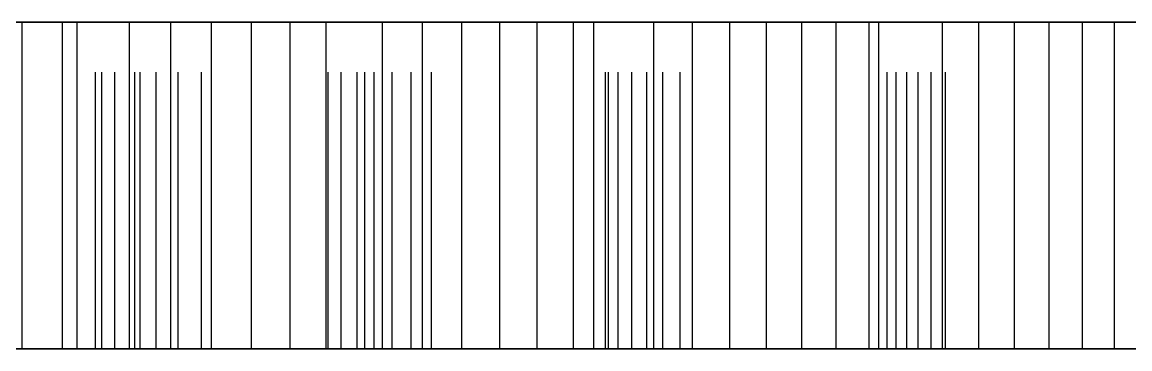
# Model space of a CAD drawing. Header units: millimetres. Extents: x -21 to 107, y -43 to 49.
# Drawn here: x -15.11 to -10.04, y 46.25 to 47.75 of the extents above; entities that cross this region are included whole.
import ezdxf

# ---------------------------------------------------------------- set-up
doc = ezdxf.new("R2010")
doc.units = ezdxf.units.MM
doc.linetypes.add('DASHED', pattern=[1.524, 1.27, -0.254])
doc.layers.add('HIDDEN', color=8, linetype='DASHED')
doc.layers.add('VISIBLE', color=7, linetype='CONTINUOUS')

msp = doc.modelspace()

# ---------------------------------------------------------------- linework, layer by layer
at = {"layer": 'HIDDEN'}
for points in [[(-9.79167, 47.74871), (-10.35119, 47.74871), (-10.91071, 47.74871), (-11.47024, 47.74871), (-12.02976, 47.74871), (-12.58929, 47.74871), (-13.14881, 47.74871), (-13.70833, 47.74871), (-14.26786, 47.74871), (-14.82738, 47.74871), (-15.3869, 47.74871), (-15.94643, 47.74871), (-16.50595, 47.74871), (-17.06548, 47.74871), (-17.625, 47.74871)], [(-17.625, 47.74871), (-17.06548, 47.74871), (-16.50595, 47.74871), (-15.94643, 47.74871), (-15.3869, 47.74871), (-14.82738, 47.74871), (-14.26786, 47.74871), (-13.70833, 47.74871), (-13.14881, 47.74871), (-12.58929, 47.74871), (-12.02976, 47.74871), (-11.47024, 47.74871), (-10.91071, 47.74871), (-10.35119, 47.74871), (-9.79167, 47.74871)], [(-15.11104, 47.74871), (-14.92656, 47.74871)], [(-14.92656, 47.74871), (-14.7463, 47.74871)], [(-14.92656, 46.24871), (-14.92656, 47.74871)], [(-14.8583, 47.74871), (-14.61971, 47.74871)], [(-14.77432, 47.74871), (-14.8583, 47.74871)], [(-14.8583, 47.74871), (-14.77432, 47.74871)], [(-14.7463, 47.74871), (-14.8583, 47.74871)], [(-14.8583, 46.24871), (-14.8583, 47.74871)], [(-14.68627, 47.74871), (-14.77432, 47.74871)], [(-14.77432, 47.74871), (-14.68627, 47.74871)], [(-14.77432, 46.24871), (-14.77432, 47.74871)], [(-14.77432, 46.24871), (-14.77432, 47.74871)], [(-14.7463, 47.74871), (-14.5707, 47.74871)], [(-14.5707, 47.74871), (-14.7463, 47.74871)], [(-14.7463, 46.24871), (-14.7463, 47.74871)], [(-14.7463, 46.24871), (-14.7463, 47.74871)], [(-14.594, 47.74871), (-14.68627, 47.74871)], [(-14.68627, 47.74871), (-14.594, 47.74871)], [(-14.68627, 46.24871), (-14.68627, 47.74871)], [(-14.68627, 46.24871), (-14.68627, 47.74871)], [(-14.61971, 47.74871), (-14.42952, 47.74871)], [(-14.61971, 46.24871), (-14.61971, 47.74871)], [(-14.49732, 47.74871), (-14.594, 47.74871)], [(-14.594, 47.74871), (-14.49732, 47.74871)], [(-14.594, 46.24871), (-14.594, 47.74871)], [(-14.594, 46.24871), (-14.594, 47.74871)], [(-14.5707, 47.74871), (-14.28959, 47.74871)], [(-14.28959, 47.74871), (-14.5707, 47.74871)], [(-14.5707, 46.24871), (-14.5707, 47.74871)], [(-14.5707, 46.24871), (-14.5707, 47.74871)], [(-14.39597, 47.74871), (-14.49732, 47.74871)], [(-14.49732, 47.74871), (-14.39597, 47.74871)], [(-14.49732, 46.24871), (-14.49732, 47.74871)], [(-14.49732, 46.24871), (-14.49732, 47.74871)], [(-14.42952, 47.74871), (-14.24309, 47.74871)], [(-14.42952, 46.24871), (-14.42952, 47.74871)], [(-14.28959, 47.74871), (-14.39597, 47.74871)], [(-14.39597, 47.74871), (-14.28959, 47.74871)], [(-14.39597, 46.24871), (-14.39597, 47.74871)], [(-14.39597, 46.24871), (-14.39597, 47.74871)], [(-14.28959, 46.24871), (-14.28959, 47.74871)], [(-14.28959, 46.24871), (-14.28959, 47.74871)], [(-14.24309, 47.74871), (-14.06064, 47.74871)], [(-14.24309, 46.24871), (-14.24309, 47.74871)], [(-14.06064, 47.74871), (-13.88245, 47.74871)], [(-14.06064, 46.24871), (-14.06064, 47.74871)], [(-13.88245, 47.74871), (-13.70888, 47.74871)], [(-13.88245, 46.24871), (-13.88245, 47.74871)], [(-13.71822, 47.74871), (-13.46026, 47.74871)], [(-13.64925, 47.74871), (-13.71822, 47.74871)], [(-13.71822, 47.74871), (-13.64925, 47.74871)], [(-13.70888, 47.74871), (-13.71822, 47.74871)], [(-13.71822, 46.24871), (-13.71822, 47.74871)], [(-13.70888, 47.74871), (-13.54042, 47.74871)], [(-13.54042, 47.74871), (-13.70888, 47.74871)], [(-13.70888, 46.24871), (-13.70888, 47.74871)], [(-13.70888, 46.24871), (-13.70888, 47.74871)], [(-13.5759, 47.74871), (-13.64925, 47.74871)], [(-13.64925, 47.74871), (-13.5759, 47.74871)], [(-13.64925, 46.24871), (-13.64925, 47.74871)], [(-13.64925, 46.24871), (-13.64925, 47.74871)], [(-13.498, 47.74871), (-13.5759, 47.74871)], [(-13.5759, 47.74871), (-13.498, 47.74871)], [(-13.5759, 46.24871), (-13.5759, 47.74871)], [(-13.5759, 46.24871), (-13.5759, 47.74871)], [(-13.54042, 47.74871), (-13.23451, 47.74871)], [(-13.23451, 47.74871), (-13.54042, 47.74871)], [(-13.54042, 46.24871), (-13.54042, 47.74871)], [(-13.54042, 46.24871), (-13.54042, 47.74871)], [(-13.41535, 47.74871), (-13.498, 47.74871)], [(-13.498, 47.74871), (-13.41535, 47.74871)], [(-13.498, 46.24871), (-13.498, 47.74871)], [(-13.498, 46.24871), (-13.498, 47.74871)], [(-13.46026, 47.74871), (-13.27646, 47.74871)], [(-13.46026, 46.24871), (-13.46026, 47.74871)], [(-13.32766, 47.74871), (-13.41535, 47.74871)], [(-13.41535, 47.74871), (-13.32766, 47.74871)], [(-13.41535, 46.24871), (-13.41535, 47.74871)], [(-13.41535, 46.24871), (-13.41535, 47.74871)], [(-13.23451, 47.74871), (-13.32766, 47.74871)], [(-13.32766, 47.74871), (-13.23451, 47.74871)], [(-13.32766, 46.24871), (-13.32766, 47.74871)], [(-13.32766, 46.24871), (-13.32766, 47.74871)], [(-13.27646, 47.74871), (-13.09674, 47.74871)], [(-13.27646, 46.24871), (-13.27646, 47.74871)], [(-13.23451, 46.24871), (-13.23451, 47.74871)], [(-13.23451, 46.24871), (-13.23451, 47.74871)], [(-13.09674, 47.74871), (-12.92134, 47.74871)], [(-13.09674, 46.24871), (-13.09674, 47.74871)], [(-12.92134, 47.74871), (-12.75057, 47.74871)], [(-12.92134, 46.24871), (-12.92134, 47.74871)], [(-12.75057, 47.74871), (-12.58479, 47.74871)], [(-12.75057, 46.24871), (-12.75057, 47.74871)], [(-12.58479, 47.74871), (-12.42453, 47.74871)], [(-12.58479, 46.24871), (-12.58479, 47.74871)], [(-12.49141, 47.74871), (-12.21572, 47.74871)], [(-12.43788, 47.74871), (-12.49141, 47.74871)], [(-12.49141, 47.74871), (-12.43788, 47.74871)], [(-12.42453, 47.74871), (-12.49141, 47.74871)], [(-12.49141, 46.24871), (-12.49141, 47.74871)], [(-12.37969, 47.74871), (-12.43788, 47.74871)], [(-12.43788, 47.74871), (-12.37969, 47.74871)], [(-12.43788, 46.24871), (-12.43788, 47.74871)], [(-12.43788, 46.24871), (-12.43788, 47.74871)], [(-12.42453, 47.74871), (-12.09576, 47.74871)], [(-12.09576, 47.74871), (-12.42453, 47.74871)], [(-12.42453, 46.24871), (-12.42453, 47.74871)], [(-12.42453, 46.24871), (-12.42453, 47.74871)], [(-12.31666, 47.74871), (-12.37969, 47.74871)], [(-12.37969, 47.74871), (-12.31666, 47.74871)], [(-12.37969, 46.24871), (-12.37969, 47.74871)], [(-12.37969, 46.24871), (-12.37969, 47.74871)], [(-12.24856, 47.74871), (-12.31666, 47.74871)], [(-12.31666, 47.74871), (-12.24856, 47.74871)], [(-12.31666, 46.24871), (-12.31666, 47.74871)], [(-12.31666, 46.24871), (-12.31666, 47.74871)], [(-12.17508, 47.74871), (-12.24856, 47.74871)], [(-12.24856, 47.74871), (-12.17508, 47.74871)], [(-12.24856, 46.24871), (-12.24856, 47.74871)], [(-12.24856, 46.24871), (-12.24856, 47.74871)], [(-12.21572, 47.74871), (-12.03946, 47.74871)], [(-12.21572, 46.24871), (-12.21572, 47.74871)], [(-12.09576, 47.74871), (-12.17508, 47.74871)], [(-12.17508, 47.74871), (-12.09576, 47.74871)], [(-12.17508, 46.24871), (-12.17508, 47.74871)], [(-12.17508, 46.24871), (-12.17508, 47.74871)], [(-12.09576, 46.24871), (-12.09576, 47.74871)], [(-12.09576, 46.24871), (-12.09576, 47.74871)], [(-12.03946, 47.74871), (-11.86759, 47.74871)], [(-12.03946, 46.24871), (-12.03946, 47.74871)], [(-11.86759, 47.74871), (-11.70036, 47.74871)], [(-11.86759, 46.24871), (-11.86759, 47.74871)], [(-11.70036, 47.74871), (-11.53808, 47.74871)], [(-11.70036, 46.24871), (-11.70036, 47.74871)], [(-11.53808, 47.74871), (-11.38114, 47.74871)], [(-11.53808, 46.24871), (-11.53808, 47.74871)], [(-11.38114, 47.74871), (-11.23009, 47.74871)], [(-11.38114, 46.24871), (-11.38114, 47.74871)], [(-11.23009, 47.74871), (-10.88054, 47.74871)], [(-11.23009, 46.24871), (-11.23009, 47.74871)], [(-11.18563, 47.74871), (-10.89394, 47.74871)], [(-11.14788, 47.74871), (-11.18563, 47.74871)], [(-11.18563, 47.74871), (-11.14788, 47.74871)], [(-10.88054, 47.74871), (-11.18563, 47.74871)], [(-11.18563, 46.24871), (-11.18563, 47.74871)], [(-11.10522, 47.74871), (-11.14788, 47.74871)], [(-11.14788, 47.74871), (-11.10522, 47.74871)], [(-11.14788, 46.24871), (-11.14788, 47.74871)], [(-11.14788, 46.24871), (-11.14788, 47.74871)], [(-11.05746, 47.74871), (-11.10522, 47.74871)], [(-11.10522, 47.74871), (-11.05746, 47.74871)], [(-11.10522, 46.24871), (-11.10522, 47.74871)], [(-11.10522, 46.24871), (-11.10522, 47.74871)], [(-11.00434, 47.74871), (-11.05746, 47.74871)], [(-11.05746, 47.74871), (-11.00434, 47.74871)], [(-11.05746, 46.24871), (-11.05746, 47.74871)], [(-11.05746, 46.24871), (-11.05746, 47.74871)], [(-10.94553, 47.74871), (-11.00434, 47.74871)], [(-11.00434, 47.74871), (-10.94553, 47.74871)], [(-11.00434, 46.24871), (-11.00434, 47.74871)], [(-11.00434, 46.24871), (-11.00434, 47.74871)], [(-10.88054, 47.74871), (-10.94553, 47.74871)], [(-10.94553, 47.74871), (-10.88054, 47.74871)], [(-10.94553, 46.24871), (-10.94553, 47.74871)], [(-10.94553, 46.24871), (-10.94553, 47.74871)], [(-10.89394, 47.74871), (-10.72634, 47.74871)], [(-10.89394, 46.24871), (-10.89394, 47.74871)], [(-10.88054, 46.24871), (-10.88054, 47.74871)], [(-10.88054, 46.24871), (-10.88054, 47.74871)], [(-10.72634, 47.74871), (-10.56341, 47.74871)], [(-10.72634, 46.24871), (-10.72634, 47.74871)], [(-10.56341, 47.74871), (-10.4054, 47.74871)], [(-10.56341, 46.24871), (-10.56341, 47.74871)], [(-10.4054, 47.74871), (-10.25263, 47.74871)], [(-10.4054, 46.24871), (-10.4054, 47.74871)], [(-10.25263, 47.74871), (-10.10553, 47.74871)], [(-10.25263, 46.24871), (-10.25263, 47.74871)], [(-10.10553, 47.74871), (-9.96465, 47.74871)], [(-10.10553, 46.24871), (-10.10553, 47.74871)], [(-9.79167, 46.24871), (-10.35119, 46.24871), (-10.91071, 46.24871), (-11.47024, 46.24871), (-12.02976, 46.24871), (-12.58929, 46.24871), (-13.14881, 46.24871), (-13.70833, 46.24871), (-14.26786, 46.24871), (-14.82738, 46.24871), (-15.3869, 46.24871), (-15.94643, 46.24871), (-16.50595, 46.24871), (-17.06548, 46.24871), (-17.625, 46.24871)], [(-17.625, 46.24871), (-17.06548, 46.24871), (-16.50595, 46.24871), (-15.94643, 46.24871), (-15.3869, 46.24871), (-14.82738, 46.24871), (-14.26786, 46.24871), (-13.70833, 46.24871), (-13.14881, 46.24871), (-12.58929, 46.24871), (-12.02976, 46.24871), (-11.47024, 46.24871), (-10.91071, 46.24871), (-10.35119, 46.24871), (-9.79167, 46.24871)], [(-15.11104, 46.24871), (-14.92656, 46.24871)], [(-14.92656, 46.24871), (-14.7463, 46.24871)], [(-14.8583, 46.24871), (-14.61971, 46.24871)], [(-14.77432, 46.24871), (-14.8583, 46.24871)], [(-14.8583, 46.24871), (-14.77432, 46.24871)], [(-14.7463, 46.24871), (-14.8583, 46.24871)], [(-14.68627, 46.24871), (-14.77432, 46.24871)], [(-14.77432, 46.24871), (-14.68627, 46.24871)], [(-14.7463, 46.24871), (-14.5707, 46.24871)], [(-14.5707, 46.24871), (-14.7463, 46.24871)], [(-14.594, 46.24871), (-14.68627, 46.24871)], [(-14.68627, 46.24871), (-14.594, 46.24871)], [(-14.61971, 46.24871), (-14.42952, 46.24871)], [(-14.49732, 46.24871), (-14.594, 46.24871)], [(-14.594, 46.24871), (-14.49732, 46.24871)], [(-14.5707, 46.24871), (-14.28959, 46.24871)], [(-14.28959, 46.24871), (-14.5707, 46.24871)], [(-14.39597, 46.24871), (-14.49732, 46.24871)], [(-14.49732, 46.24871), (-14.39597, 46.24871)], [(-14.42952, 46.24871), (-14.24309, 46.24871)], [(-14.28959, 46.24871), (-14.39597, 46.24871)], [(-14.39597, 46.24871), (-14.28959, 46.24871)], [(-14.24309, 46.24871), (-14.06064, 46.24871)], [(-14.06064, 46.24871), (-13.88245, 46.24871)], [(-13.88245, 46.24871), (-13.70888, 46.24871)], [(-13.71822, 46.24871), (-13.46026, 46.24871)], [(-13.64925, 46.24871), (-13.71822, 46.24871)], [(-13.71822, 46.24871), (-13.64925, 46.24871)], [(-13.70888, 46.24871), (-13.71822, 46.24871)], [(-13.70888, 46.24871), (-13.54042, 46.24871)], [(-13.54042, 46.24871), (-13.70888, 46.24871)], [(-13.5759, 46.24871), (-13.64925, 46.24871)], [(-13.64925, 46.24871), (-13.5759, 46.24871)], [(-13.498, 46.24871), (-13.5759, 46.24871)], [(-13.5759, 46.24871), (-13.498, 46.24871)], [(-13.54042, 46.24871), (-13.23451, 46.24871)], [(-13.23451, 46.24871), (-13.54042, 46.24871)], [(-13.41535, 46.24871), (-13.498, 46.24871)], [(-13.498, 46.24871), (-13.41535, 46.24871)], [(-13.46026, 46.24871), (-13.27646, 46.24871)], [(-13.32766, 46.24871), (-13.41535, 46.24871)], [(-13.41535, 46.24871), (-13.32766, 46.24871)], [(-13.23451, 46.24871), (-13.32766, 46.24871)], [(-13.32766, 46.24871), (-13.23451, 46.24871)], [(-13.27646, 46.24871), (-13.09674, 46.24871)], [(-13.09674, 46.24871), (-12.92134, 46.24871)], [(-12.92134, 46.24871), (-12.75057, 46.24871)], [(-12.75057, 46.24871), (-12.58479, 46.24871)], [(-12.58479, 46.24871), (-12.42453, 46.24871)], [(-12.49141, 46.24871), (-12.21572, 46.24871)], [(-12.43788, 46.24871), (-12.49141, 46.24871)], [(-12.49141, 46.24871), (-12.43788, 46.24871)], [(-12.42453, 46.24871), (-12.49141, 46.24871)], [(-12.37969, 46.24871), (-12.43788, 46.24871)], [(-12.43788, 46.24871), (-12.37969, 46.24871)], [(-12.42453, 46.24871), (-12.09576, 46.24871)], [(-12.09576, 46.24871), (-12.42453, 46.24871)], [(-12.31666, 46.24871), (-12.37969, 46.24871)], [(-12.37969, 46.24871), (-12.31666, 46.24871)], [(-12.24856, 46.24871), (-12.31666, 46.24871)], [(-12.31666, 46.24871), (-12.24856, 46.24871)], [(-12.17508, 46.24871), (-12.24856, 46.24871)], [(-12.24856, 46.24871), (-12.17508, 46.24871)], [(-12.21572, 46.24871), (-12.03946, 46.24871)], [(-12.09576, 46.24871), (-12.17508, 46.24871)], [(-12.17508, 46.24871), (-12.09576, 46.24871)], [(-12.03946, 46.24871), (-11.86759, 46.24871)], [(-11.86759, 46.24871), (-11.70036, 46.24871)], [(-11.70036, 46.24871), (-11.53808, 46.24871)], [(-11.53808, 46.24871), (-11.38114, 46.24871)], [(-11.38114, 46.24871), (-11.23009, 46.24871)], [(-11.23009, 46.24871), (-10.88054, 46.24871)], [(-11.18563, 46.24871), (-10.89394, 46.24871)], [(-11.14788, 46.24871), (-11.18563, 46.24871)], [(-11.18563, 46.24871), (-11.14788, 46.24871)], [(-10.88054, 46.24871), (-11.18563, 46.24871)], [(-11.10522, 46.24871), (-11.14788, 46.24871)], [(-11.14788, 46.24871), (-11.10522, 46.24871)], [(-11.05746, 46.24871), (-11.10522, 46.24871)], [(-11.10522, 46.24871), (-11.05746, 46.24871)], [(-11.00434, 46.24871), (-11.05746, 46.24871)], [(-11.05746, 46.24871), (-11.00434, 46.24871)], [(-10.94553, 46.24871), (-11.00434, 46.24871)], [(-11.00434, 46.24871), (-10.94553, 46.24871)], [(-10.88054, 46.24871), (-10.94553, 46.24871)], [(-10.94553, 46.24871), (-10.88054, 46.24871)], [(-10.89394, 46.24871), (-10.72634, 46.24871)], [(-10.72634, 46.24871), (-10.56341, 46.24871)], [(-10.56341, 46.24871), (-10.4054, 46.24871)], [(-10.4054, 46.24871), (-10.25263, 46.24871)], [(-10.25263, 46.24871), (-10.10553, 46.24871)], [(-10.10553, 46.24871), (-9.96465, 46.24871)]]:
    msp.add_lwpolyline(points, dxfattribs=at)
at = {"layer": 'VISIBLE'}
for points in [[(-15.11104, 47.74871), (-15.29939, 47.74871)], [(-14.92656, 47.74871), (-15.11104, 47.74871)], [(-15.11104, 46.24871), (-15.11104, 47.74871)], [(-14.8583, 47.74871), (-14.92656, 47.74871)], [(-14.92656, 46.24871), (-14.92656, 47.74871)], [(-14.61971, 47.74871), (-14.8583, 47.74871)], [(-14.8583, 46.24871), (-14.8583, 47.74871)], [(-14.42952, 47.74871), (-14.61971, 47.74871)], [(-14.61971, 46.24871), (-14.61971, 47.74871)], [(-14.24309, 47.74871), (-14.42952, 47.74871)], [(-14.42952, 46.24871), (-14.42952, 47.74871)], [(-14.06064, 47.74871), (-14.24309, 47.74871)], [(-14.24309, 46.24871), (-14.24309, 47.74871)], [(-13.88245, 47.74871), (-14.06064, 47.74871)], [(-14.06064, 46.24871), (-14.06064, 47.74871)], [(-13.71822, 47.74871), (-13.88245, 47.74871)], [(-13.88245, 46.24871), (-13.88245, 47.74871)], [(-13.46026, 47.74871), (-13.71822, 47.74871)], [(-13.71822, 46.24871), (-13.71822, 47.74871)], [(-13.27646, 47.74871), (-13.46026, 47.74871)], [(-13.46026, 46.24871), (-13.46026, 47.74871)], [(-13.09674, 47.74871), (-13.27646, 47.74871)], [(-13.27646, 46.24871), (-13.27646, 47.74871)], [(-12.92134, 47.74871), (-13.09674, 47.74871)], [(-13.09674, 46.24871), (-13.09674, 47.74871)], [(-12.75057, 47.74871), (-12.92134, 47.74871)], [(-12.92134, 46.24871), (-12.92134, 47.74871)], [(-12.58479, 47.74871), (-12.75057, 47.74871)], [(-12.75057, 46.24871), (-12.75057, 47.74871)], [(-12.49141, 47.74871), (-12.58479, 47.74871)], [(-12.58479, 46.24871), (-12.58479, 47.74871)], [(-12.21572, 47.74871), (-12.49141, 47.74871)], [(-12.49141, 46.24871), (-12.49141, 47.74871)], [(-12.03946, 47.74871), (-12.21572, 47.74871)], [(-12.21572, 46.24871), (-12.21572, 47.74871)], [(-11.86759, 47.74871), (-12.03946, 47.74871)], [(-12.03946, 46.24871), (-12.03946, 47.74871)], [(-11.70036, 47.74871), (-11.86759, 47.74871)], [(-11.86759, 46.24871), (-11.86759, 47.74871)], [(-11.53808, 47.74871), (-11.70036, 47.74871)], [(-11.70036, 46.24871), (-11.70036, 47.74871)], [(-11.38114, 47.74871), (-11.53808, 47.74871)], [(-11.53808, 46.24871), (-11.53808, 47.74871)], [(-11.23009, 47.74871), (-11.38114, 47.74871)], [(-11.38114, 46.24871), (-11.38114, 47.74871)], [(-11.18563, 47.74871), (-11.23009, 47.74871)], [(-11.23009, 46.24871), (-11.23009, 47.74871)], [(-10.89394, 47.74871), (-11.18563, 47.74871)], [(-11.18563, 46.24871), (-11.18563, 47.74871)], [(-10.72634, 47.74871), (-10.89394, 47.74871)], [(-10.89394, 46.24871), (-10.89394, 47.74871)], [(-10.56341, 47.74871), (-10.72634, 47.74871)], [(-10.72634, 46.24871), (-10.72634, 47.74871)], [(-10.4054, 47.74871), (-10.56341, 47.74871)], [(-10.56341, 46.24871), (-10.56341, 47.74871)], [(-10.25263, 47.74871), (-10.4054, 47.74871)], [(-10.4054, 46.24871), (-10.4054, 47.74871)], [(-10.10553, 47.74871), (-10.25263, 47.74871)], [(-10.25263, 46.24871), (-10.25263, 47.74871)], [(-9.96465, 47.74871), (-10.10553, 47.74871)], [(-10.10553, 46.24871), (-10.10553, 47.74871)], [(-15.11104, 46.24871), (-15.29939, 46.24871)], [(-14.92656, 46.24871), (-15.11104, 46.24871)], [(-14.8583, 46.24871), (-14.92656, 46.24871)], [(-14.61971, 46.24871), (-14.8583, 46.24871)], [(-14.42952, 46.24871), (-14.61971, 46.24871)], [(-14.24309, 46.24871), (-14.42952, 46.24871)], [(-14.06064, 46.24871), (-14.24309, 46.24871)], [(-13.88245, 46.24871), (-14.06064, 46.24871)], [(-13.71822, 46.24871), (-13.88245, 46.24871)], [(-13.46026, 46.24871), (-13.71822, 46.24871)], [(-13.27646, 46.24871), (-13.46026, 46.24871)], [(-13.09674, 46.24871), (-13.27646, 46.24871)], [(-12.92134, 46.24871), (-13.09674, 46.24871)], [(-12.75057, 46.24871), (-12.92134, 46.24871)], [(-12.58479, 46.24871), (-12.75057, 46.24871)], [(-12.49141, 46.24871), (-12.58479, 46.24871)], [(-12.21572, 46.24871), (-12.49141, 46.24871)], [(-12.03946, 46.24871), (-12.21572, 46.24871)], [(-11.86759, 46.24871), (-12.03946, 46.24871)], [(-11.70036, 46.24871), (-11.86759, 46.24871)], [(-11.53808, 46.24871), (-11.70036, 46.24871)], [(-11.38114, 46.24871), (-11.53808, 46.24871)], [(-11.23009, 46.24871), (-11.38114, 46.24871)], [(-11.18563, 46.24871), (-11.23009, 46.24871)], [(-10.89394, 46.24871), (-11.18563, 46.24871)], [(-10.72634, 46.24871), (-10.89394, 46.24871)], [(-10.56341, 46.24871), (-10.72634, 46.24871)], [(-10.4054, 46.24871), (-10.56341, 46.24871)], [(-10.25263, 46.24871), (-10.4054, 46.24871)], [(-10.10553, 46.24871), (-10.25263, 46.24871)], [(-9.96465, 46.24871), (-10.10553, 46.24871)]]:
    msp.add_lwpolyline(points, dxfattribs=at)

doc.saveas('drawing.dxf')
